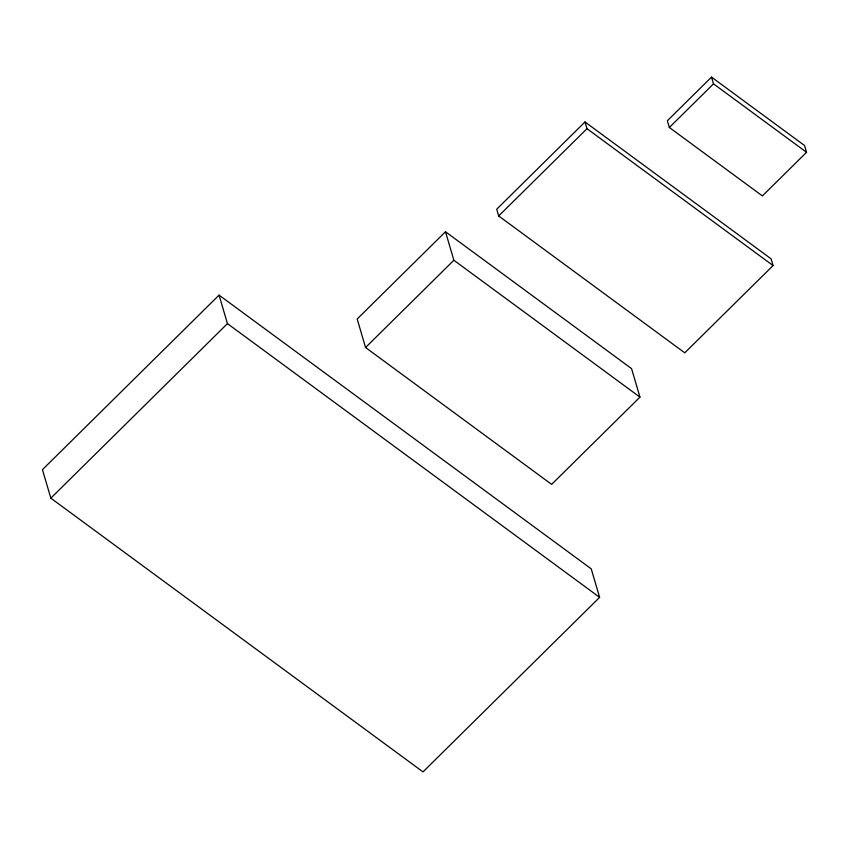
<?xml version="1.0" encoding="UTF-8"?>
<svg xmlns="http://www.w3.org/2000/svg" width="849" height="849" viewBox="0 0 849 849"><rect width="100%" height="100%" fill="white"/><g stroke="black" fill="none" stroke-linecap="round" stroke-linejoin="round"><path stroke-width="1.27" d="M219.063 295.123L42.45 469.656L50.834 498.161L423.004 771.89L599.617 597.356L591.233 568.851L219.063 295.123L227.447 323.618L599.617 597.356M50.834 498.161L227.447 323.618M445.481 231.745L357.174 319.012L365.558 347.517L551.648 484.386L639.955 397.12L631.56 368.615L445.481 231.745L453.875 260.25L639.955 397.12M585.003 121.959L496.697 209.225L498.681 215.964L684.761 352.834L773.068 265.567L771.083 258.818L585.003 121.959L586.988 128.698L773.068 265.567M365.558 347.517L453.875 260.25M498.681 215.964L586.988 128.698M711.526 77.11L667.367 120.738L669.352 127.488L762.391 195.917L806.55 152.289L804.565 145.54L711.526 77.11L713.51 83.849L806.55 152.289M669.352 127.488L713.51 83.849"/></g></svg>
